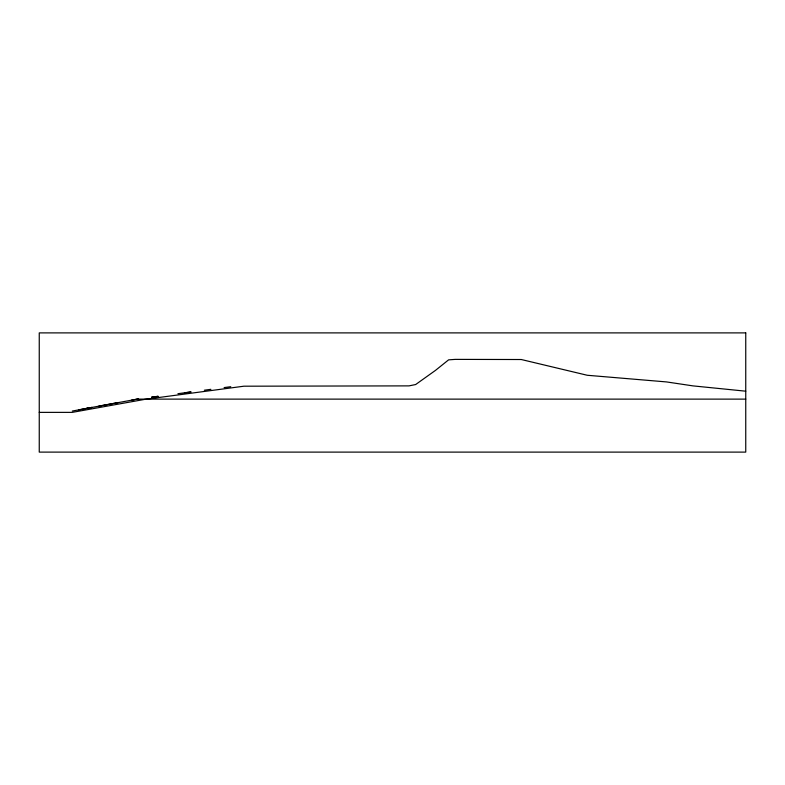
<?xml version="1.0" encoding="UTF-8"?>
<svg xmlns="http://www.w3.org/2000/svg" width="785" height="785" viewBox="0 0 785 785"><rect width="100%" height="100%" fill="white"/><g stroke="black" fill="none" stroke-linecap="round" stroke-linejoin="round"><path stroke-width="1.18" d="M72.289 411.055L118.486 402.528M98.694 406.179L138.278 398.947L131.654 400.085M78.824 409.849L92.071 407.415L85.447 408.612M204.345 390.214L210.89 389.331M177.93 393.697L191.098 391.95L184.475 392.824M224.137 387.584L230.761 386.701M137.228 399.123L745.75 399.123M39.25 412.37L72.289 412.37L144.901 399.349L243.919 386.2L409.014 385.877L415.638 384.542L435.43 370.422L448.598 359.854L455.221 359.383L521.289 359.52L587.278 375.269L666.514 381.922L692.929 385.877L745.75 391.185M158.06 396.317L151.525 397.2L158.06 396.327M745.75 332.889L39.25 332.889L39.25 452.111L745.75 452.111L745.75 332.889"/></g></svg>
